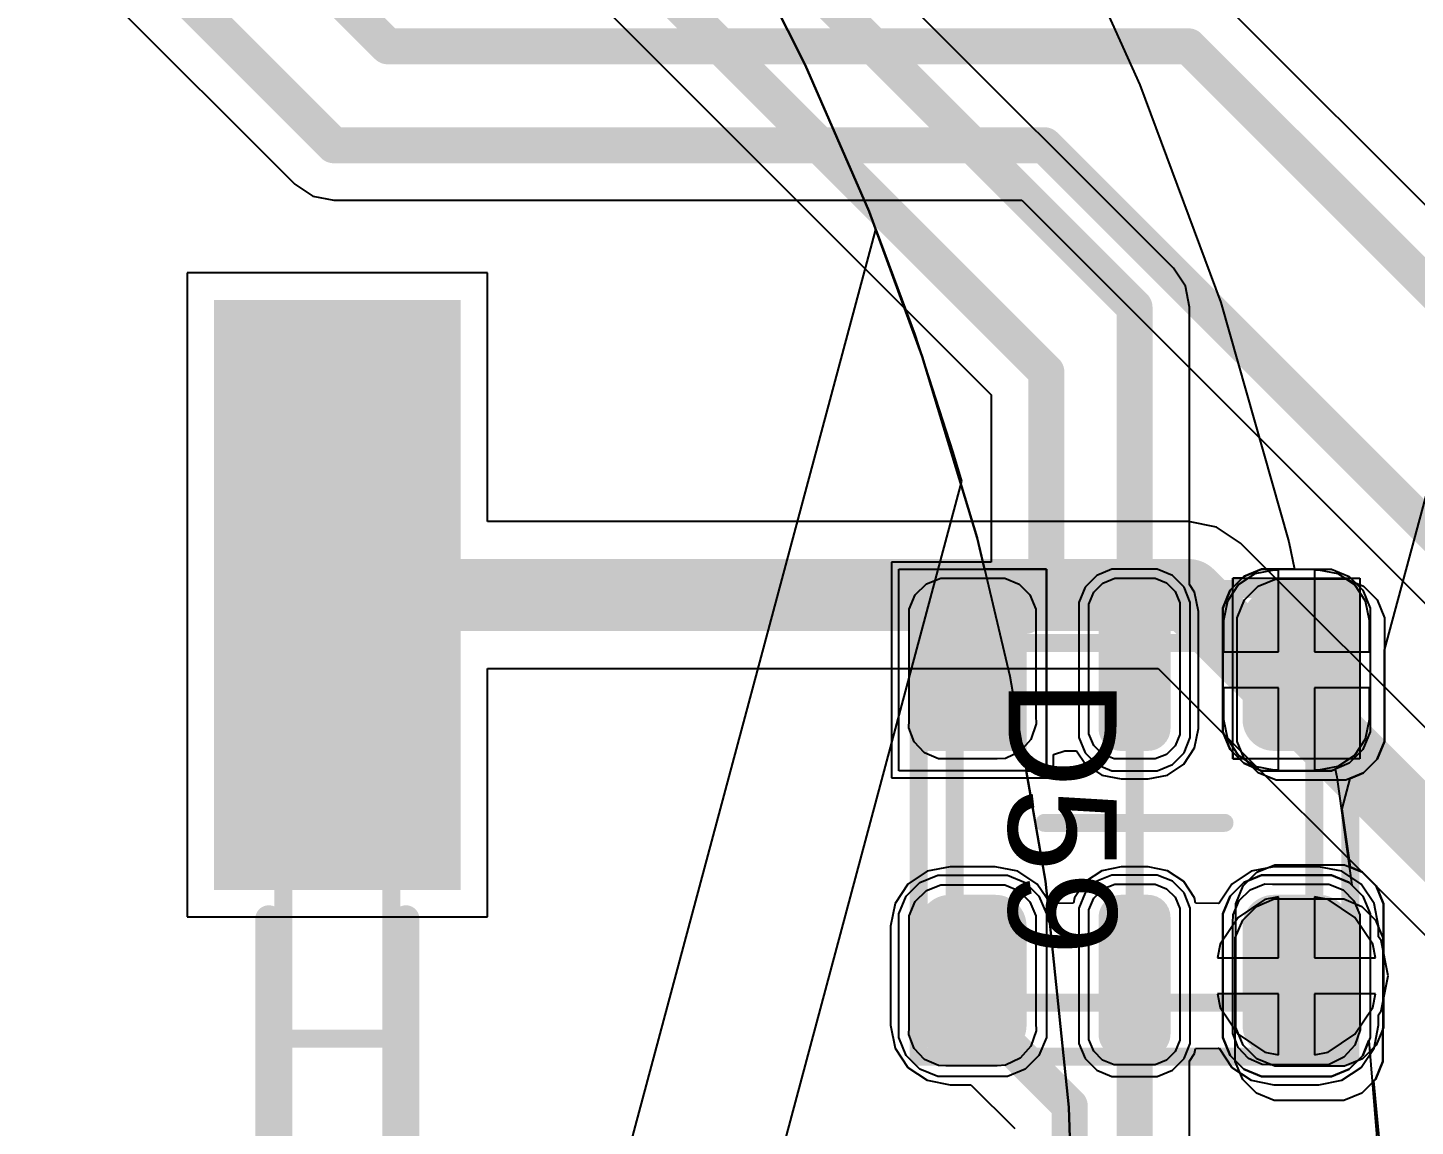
# Model space of a CAD drawing. Header units: inches. Extents: x -27 to 142, y -1 to 42.
# Drawn here: x 79.35 to 87.06, y 20.65 to 26.75 of the extents above; entities that cross this region are included whole.
import ezdxf

# ---------------------------------------------------------------- set-up
doc = ezdxf.new("R2010")
doc.units = ezdxf.units.IN
for name, color, linetype in [('Bottom Layer', 5, 'Continuous'), ('Bottom Overlay', 54, 'Continuous'), ('Bottom Solder', 6, 'Continuous'), ('Mechanical 13', 56, 'Continuous'), ('Mechanical 15', 56, 'Continuous'), ('Mechanical 7', 56, 'Continuous'), ('Top Layer', 1, 'Continuous'), ('Top Overlay', 2, 'Continuous'), ('Top Paste', 8, 'Continuous'), ('Top Solder', 216, 'Continuous'), ('Via Holes', 16, 'Continuous')]:
    doc.layers.add(name, color=color, linetype=linetype)
doc.styles.add('Arial', font='', dxfattribs={"height": 0.2})
doc.styles.get('Arial').set_extended_font_data('Arial')

# ---------------------------------------------------------------- blocks, each defined once
blk = doc.blocks.new('LIST_ANG_1_2_SMD_2_54MM_B_759')
at = {"layer": 'Bottom Layer'}
blk.add_hatch(color=5, dxfattribs=at).paths.add_polyline_path([(-1.905, 1.59), (-0.635, 1.59), (-0.635, -1.59), (-1.905, -1.59)])
at = {"layer": 'Bottom Solder'}
blk.add_hatch(color=6, dxfattribs=at).paths.add_polyline_path([(-1.955, 1.64), (-0.585, 1.64), (-0.585, -1.64), (-1.955, -1.64)])
at = {"layer": 'Bottom Overlay'}
for points in [[(-1.651, 3.226, 0.15, 0.15, 0), (-1.651, 1.8, 0.15, 0.15, 0)], [(-0.889, 3.226, 0.15, 0.15, 0), (-0.889, 1.8, 0.15, 0.15, 0)]]:
    blk.add_lwpolyline(points, format="xyseb", dxfattribs=at)
for points in [[(-1.6885, 1.8, 0.075, 0.075, 1), (-1.6135, 1.8, 0.075, 0.075, 1)], [(-0.9265, 1.8, 0.075, 0.075, 1), (-0.8515, 1.8, 0.075, 0.075, 1)]]:
    blk.add_lwpolyline(points, format="xyseb", close=True, dxfattribs=at)
at = {"layer": 'Mechanical 7'}
for points in [[(-1.57, 3.226, 0.1, 0.1, 0), (-1.57, -0.85, 0.1, 0.1, 0)], [(-0.97, 3.226, 0.1, 0.1, 0), (-0.97, -0.85, 0.1, 0.1, 0)], [(-0.97, 2.4659, 0.1, 0.1, 0), (-1.57, 2.4659, 0.1, 0.1, 0)], [(-0.97, 0.4637, 0.1, 0.1, 0), (-1.57, 0.4637, 0.1, 0.1, 0)], [(-1.42, -0.9997, 0.1, 0.1, 0), (-1.57, -0.8497, 0.1, 0.1, 0)], [(-0.97, -0.8497, 0.1, 0.1, 0), (-1.57, -0.8497, 0.1, 0.1, 0)], [(-0.97, -0.8497, 0.1, 0.1, 0), (-1.12, -0.9997, 0.1, 0.1, 0)], [(-1.12, -0.9997, 0.1, 0.1, 0), (-1.42, -0.9997, 0.1, 0.1, 0)]]:
    blk.add_lwpolyline(points, format="xyseb", dxfattribs=at)
for points in [[(-1.595, 2.4659, 0.05, 0.05, 1), (-1.545, 2.4659, 0.05, 0.05, 1)], [(-0.995, 2.4659, 0.05, 0.05, 1), (-0.945, 2.4659, 0.05, 0.05, 1)], [(-1.595, 0.4637, 0.05, 0.05, 1), (-1.545, 0.4637, 0.05, 0.05, 1)], [(-0.995, 0.4637, 0.05, 0.05, 1), (-0.945, 0.4637, 0.05, 0.05, 1)], [(-1.595, -0.8497, 0.05, 0.05, 1), (-1.545, -0.8497, 0.05, 0.05, 1)], [(-1.595, -0.8497, 0.05, 0.05, 1), (-1.545, -0.8497, 0.05, 0.05, 1)], [(-1.595, -0.85, 0.05, 0.05, 1), (-1.545, -0.85, 0.05, 0.05, 1)], [(-0.995, -0.8497, 0.05, 0.05, 1), (-0.945, -0.8497, 0.05, 0.05, 1)], [(-0.995, -0.8497, 0.05, 0.05, 1), (-0.945, -0.8497, 0.05, 0.05, 1)], [(-0.995, -0.85, 0.05, 0.05, 1), (-0.945, -0.85, 0.05, 0.05, 1)], [(-1.445, -0.9997, 0.05, 0.05, 1), (-1.395, -0.9997, 0.05, 0.05, 1)], [(-1.445, -0.9997, 0.05, 0.05, 1), (-1.395, -0.9997, 0.05, 0.05, 1)], [(-1.145, -0.9997, 0.05, 0.05, 1), (-1.095, -0.9997, 0.05, 0.05, 1)], [(-1.145, -0.9997, 0.05, 0.05, 1), (-1.095, -0.9997, 0.05, 0.05, 1)]]:
    blk.add_lwpolyline(points, format="xyseb", close=True, dxfattribs=at)
blk = doc.blocks.new('APA_RGB_LED_2020_831')
at = {"layer": 'Top Layer'}
h = blk.add_hatch(color=1, dxfattribs=at)
edge = h.paths.add_edge_path()
edge.add_arc((-1.125, 1.025), 0.125, 90, 180)
edge.add_line((-1.25, 1.025), (-1.25, 0.775))
edge.add_arc((-1.125, 0.775), 0.125, 180, 270)
edge.add_line((-1.125, 0.65), (-0.575, 0.65))
edge.add_arc((-0.575, 0.775), 0.125, 270, 360)
edge.add_line((-0.45, 0.775), (-0.45, 1.025))
edge.add_arc((-0.575, 1.025), 0.125, 0, 90)
edge.add_line((-0.575, 1.15), (-1.125, 1.15))
h = blk.add_hatch(color=1, dxfattribs=at)
edge = h.paths.add_edge_path()
edge.add_arc((0.575, 1.025), 0.125, 90, 180)
edge.add_line((0.45, 1.025), (0.45, 0.775))
edge.add_arc((0.575, 0.775), 0.125, 180, 270)
edge.add_line((0.575, 0.65), (1.125, 0.65))
edge.add_arc((1.125, 0.775), 0.125, 270, 360)
edge.add_line((1.25, 0.775), (1.25, 1.025))
edge.add_arc((1.125, 1.025), 0.125, 0, 90)
edge.add_line((1.125, 1.15), (0.575, 1.15))
h = blk.add_hatch(color=1, dxfattribs=at)
edge = h.paths.add_edge_path()
edge.add_arc((-1.175, 0.075), 0.075, 90, 180)
edge.add_line((-1.25, 0.075), (-1.25, -0.075))
edge.add_arc((-1.175, -0.075), 0.075, 180, 270)
edge.add_line((-1.175, -0.15), (-0.525, -0.15))
edge.add_arc((-0.525, -0.075), 0.075, 270, 360)
edge.add_line((-0.45, -0.075), (-0.45, 0.075))
edge.add_arc((-0.525, 0.075), 0.075, 0, 90)
edge.add_line((-0.525, 0.15), (-1.175, 0.15))
h = blk.add_hatch(color=1, dxfattribs=at)
edge = h.paths.add_edge_path()
edge.add_arc((0.525, 0.075), 0.075, 90, 180)
edge.add_line((0.45, 0.075), (0.45, -0.075))
edge.add_arc((0.525, -0.075), 0.075, 180, 270)
edge.add_line((0.525, -0.15), (1.175, -0.15))
edge.add_arc((1.175, -0.075), 0.075, 270, 360)
edge.add_line((1.25, -0.075), (1.25, 0.075))
edge.add_arc((1.175, 0.075), 0.075, 0, 90)
edge.add_line((1.175, 0.15), (0.525, 0.15))
blk.add_hatch(color=1, dxfattribs=at).paths.add_polyline_path([(-1.25, -0.65), (-0.45, -0.65), (-0.45, -1.15), (-1.25, -1.15)])
h = blk.add_hatch(color=1, dxfattribs=at)
edge = h.paths.add_edge_path()
edge.add_arc((0.575, -0.775), 0.125, 90, 180)
edge.add_line((0.45, -0.775), (0.45, -1.025))
edge.add_arc((0.575, -1.025), 0.125, 180, 270)
edge.add_line((0.575, -1.15), (1.125, -1.15))
edge.add_arc((1.125, -1.025), 0.125, 270, 360)
edge.add_line((1.25, -1.025), (1.25, -0.775))
edge.add_arc((1.125, -0.775), 0.125, 0, 90)
edge.add_line((1.125, -0.65), (0.575, -0.65))
at = {"layer": 'Top Paste'}
h = blk.add_hatch(color=8, dxfattribs=at)
edge = h.paths.add_edge_path()
edge.add_arc((-1.125, 1.025), 0.125, 90, 180)
edge.add_line((-1.25, 1.025), (-1.25, 0.775))
edge.add_arc((-1.125, 0.775), 0.125, 180, 270)
edge.add_line((-1.125, 0.65), (-0.575, 0.65))
edge.add_arc((-0.575, 0.775), 0.125, 270, 360)
edge.add_line((-0.45, 0.775), (-0.45, 1.025))
edge.add_arc((-0.575, 1.025), 0.125, 0, 90)
edge.add_line((-0.575, 1.15), (-1.125, 1.15))
h = blk.add_hatch(color=8, dxfattribs=at)
edge = h.paths.add_edge_path()
edge.add_arc((0.575, 1.025), 0.125, 90, 180)
edge.add_line((0.45, 1.025), (0.45, 0.775))
edge.add_arc((0.575, 0.775), 0.125, 180, 270)
edge.add_line((0.575, 0.65), (1.125, 0.65))
edge.add_arc((1.125, 0.775), 0.125, 270, 360)
edge.add_line((1.25, 0.775), (1.25, 1.025))
edge.add_arc((1.125, 1.025), 0.125, 0, 90)
edge.add_line((1.125, 1.15), (0.575, 1.15))
h = blk.add_hatch(color=8, dxfattribs=at)
edge = h.paths.add_edge_path()
edge.add_arc((-1.175, 0.075), 0.075, 90, 180)
edge.add_line((-1.25, 0.075), (-1.25, -0.075))
edge.add_arc((-1.175, -0.075), 0.075, 180, 270)
edge.add_line((-1.175, -0.15), (-0.525, -0.15))
edge.add_arc((-0.525, -0.075), 0.075, 270, 360)
edge.add_line((-0.45, -0.075), (-0.45, 0.075))
edge.add_arc((-0.525, 0.075), 0.075, 0, 90)
edge.add_line((-0.525, 0.15), (-1.175, 0.15))
h = blk.add_hatch(color=8, dxfattribs=at)
edge = h.paths.add_edge_path()
edge.add_arc((0.525, 0.075), 0.075, 90, 180)
edge.add_line((0.45, 0.075), (0.45, -0.075))
edge.add_arc((0.525, -0.075), 0.075, 180, 270)
edge.add_line((0.525, -0.15), (1.175, -0.15))
edge.add_arc((1.175, -0.075), 0.075, 270, 360)
edge.add_line((1.25, -0.075), (1.25, 0.075))
edge.add_arc((1.175, 0.075), 0.075, 0, 90)
edge.add_line((1.175, 0.15), (0.525, 0.15))
blk.add_hatch(color=8, dxfattribs=at).paths.add_polyline_path([(-1.25, -0.65), (-0.45, -0.65), (-0.45, -1.15), (-1.25, -1.15)])
h = blk.add_hatch(color=8, dxfattribs=at)
edge = h.paths.add_edge_path()
edge.add_arc((0.575, -0.775), 0.125, 90, 180)
edge.add_line((0.45, -0.775), (0.45, -1.025))
edge.add_arc((0.575, -1.025), 0.125, 180, 270)
edge.add_line((0.575, -1.15), (1.125, -1.15))
edge.add_arc((1.125, -1.025), 0.125, 270, 360)
edge.add_line((1.25, -1.025), (1.25, -0.775))
edge.add_arc((1.125, -0.775), 0.125, 0, 90)
edge.add_line((1.125, -0.65), (0.575, -0.65))
at = {"layer": 'Top Solder'}
h = blk.add_hatch(color=216, dxfattribs=at)
edge = h.paths.add_edge_path()
edge.add_arc((-1.125, 1.025), 0.175, 90, 180)
edge.add_line((-1.3, 1.025), (-1.3, 0.775))
edge.add_arc((-1.125, 0.775), 0.175, 180, 270)
edge.add_line((-1.125, 0.6), (-0.575, 0.6))
edge.add_arc((-0.575, 0.775), 0.175, 270, 360)
edge.add_line((-0.4, 0.775), (-0.4, 1.025))
edge.add_arc((-0.575, 1.025), 0.175, 0, 90)
edge.add_line((-0.575, 1.2), (-1.125, 1.2))
h = blk.add_hatch(color=216, dxfattribs=at)
edge = h.paths.add_edge_path()
edge.add_arc((0.575, 1.025), 0.175, 90, 180)
edge.add_line((0.4, 1.025), (0.4, 0.775))
edge.add_arc((0.575, 0.775), 0.175, 180, 270)
edge.add_line((0.575, 0.6), (1.125, 0.6))
edge.add_arc((1.125, 0.775), 0.175, 270, 360)
edge.add_line((1.3, 0.775), (1.3, 1.025))
edge.add_arc((1.125, 1.025), 0.175, 0, 90)
edge.add_line((1.125, 1.2), (0.575, 1.2))
h = blk.add_hatch(color=216, dxfattribs=at)
edge = h.paths.add_edge_path()
edge.add_arc((-1.175, 0.075), 0.125, 90, 180)
edge.add_line((-1.3, 0.075), (-1.3, -0.075))
edge.add_arc((-1.175, -0.075), 0.125, 180, 270)
edge.add_line((-1.175, -0.2), (-0.525, -0.2))
edge.add_arc((-0.525, -0.075), 0.125, 270, 360)
edge.add_line((-0.4, -0.075), (-0.4, 0.075))
edge.add_arc((-0.525, 0.075), 0.125, 0, 90)
edge.add_line((-0.525, 0.2), (-1.175, 0.2))
h = blk.add_hatch(color=216, dxfattribs=at)
edge = h.paths.add_edge_path()
edge.add_arc((0.525, 0.075), 0.125, 90, 180)
edge.add_line((0.4, 0.075), (0.4, -0.075))
edge.add_arc((0.525, -0.075), 0.125, 180, 270)
edge.add_line((0.525, -0.2), (1.175, -0.2))
edge.add_arc((1.175, -0.075), 0.125, 270, 360)
edge.add_line((1.3, -0.075), (1.3, 0.075))
edge.add_arc((1.175, 0.075), 0.125, 0, 90)
edge.add_line((1.175, 0.2), (0.525, 0.2))
blk.add_hatch(color=216, dxfattribs=at).paths.add_polyline_path([(-1.3, -0.6), (-0.4, -0.6), (-0.4, -1.2), (-1.3, -1.2)])
h = blk.add_hatch(color=216, dxfattribs=at)
edge = h.paths.add_edge_path()
edge.add_arc((0.575, -0.775), 0.175, 90, 180)
edge.add_line((0.4, -0.775), (0.4, -1.025))
edge.add_arc((0.575, -1.025), 0.175, 180, 270)
edge.add_line((0.575, -1.2), (1.125, -1.2))
edge.add_arc((1.125, -1.025), 0.175, 270, 360)
edge.add_line((1.3, -1.025), (1.3, -0.775))
edge.add_arc((1.125, -0.775), 0.175, 0, 90)
edge.add_line((1.125, -0.6), (0.575, -0.6))
at = {"layer": 'Mechanical 13'}
for points in [[(1, 1, 0.1, 0.1, 0), (-1, 1, 0.1, 0.1, 0)], [(-1, -1, 0.1, 0.1, 0), (-1, 1, 0.1, 0.1, 0)], [(1, -1, 0.1, 0.1, 0), (1, 1, 0.1, 0.1, 0)], [(1, -1, 0.1, 0.1, 0), (-1, -1, 0.1, 0.1, 0)]]:
    blk.add_lwpolyline(points, format="xyseb", dxfattribs=at)
for points in [[(-1.025, 1, 0.05, 0.05, 1), (-0.975, 1, 0.05, 0.05, 1)], [(-1.025, 1, 0.05, 0.05, 1), (-0.975, 1, 0.05, 0.05, 1)], [(0.975, 1, 0.05, 0.05, 1), (1.025, 1, 0.05, 0.05, 1)], [(0.975, 1, 0.05, 0.05, 1), (1.025, 1, 0.05, 0.05, 1)], [(-1.025, -1, 0.05, 0.05, 1), (-0.975, -1, 0.05, 0.05, 1)], [(-1.025, -1, 0.05, 0.05, 1), (-0.975, -1, 0.05, 0.05, 1)], [(0.975, -1, 0.05, 0.05, 1), (1.025, -1, 0.05, 0.05, 1)], [(0.975, -1, 0.05, 0.05, 1), (1.025, -1, 0.05, 0.05, 1)]]:
    blk.add_lwpolyline(points, format="xyseb", close=True, dxfattribs=at)
at = {"layer": 'Mechanical 15'}
for points in [[(-1.3, -1.2, 0.1, 0.1, 0), (-1.3, 1.2, 0.1, 0.1, 0)], [(1.3, 1.2, 0.1, 0.1, 0), (-1.3, 1.2, 0.1, 0.1, 0)], [(1.3, -1.2, 0.1, 0.1, 0), (1.3, 1.2, 0.1, 0.1, 0)], [(0, -0.5, 0.1, 0.1, 0), (0, 0.5, 0.1, 0.1, 0)], [(0.5, 0, 0.1, 0.1, 0), (-0.5, 0, 0.1, 0.1, 0)], [(1.3, -1.2, 0.1, 0.1, 0), (-1.3, -1.2, 0.1, 0.1, 0)]]:
    blk.add_lwpolyline(points, format="xyseb", dxfattribs=at)
for points in [[(-1.325, 1.2, 0.05, 0.05, 1), (-1.275, 1.2, 0.05, 0.05, 1)], [(-1.325, 1.2, 0.05, 0.05, 1), (-1.275, 1.2, 0.05, 0.05, 1)], [(1.275, 1.2, 0.05, 0.05, 1), (1.325, 1.2, 0.05, 0.05, 1)], [(1.275, 1.2, 0.05, 0.05, 1), (1.325, 1.2, 0.05, 0.05, 1)], [(-0.025, 0.5, 0.05, 0.05, 1), (0.025, 0.5, 0.05, 0.05, 1)], [(-0.525, 0, 0.05, 0.05, 1), (-0.475, 0, 0.05, 0.05, 1)], [(0.475, 0, 0.05, 0.05, 1), (0.525, 0, 0.05, 0.05, 1)], [(-0.025, -0.5, 0.05, 0.05, 1), (0.025, -0.5, 0.05, 0.05, 1)], [(-1.325, -1.2, 0.05, 0.05, 1), (-1.275, -1.2, 0.05, 0.05, 1)], [(-1.325, -1.2, 0.05, 0.05, 1), (-1.275, -1.2, 0.05, 0.05, 1)], [(1.275, -1.2, 0.05, 0.05, 1), (1.325, -1.2, 0.05, 0.05, 1)], [(1.275, -1.2, 0.05, 0.05, 1), (1.325, -1.2, 0.05, 0.05, 1)]]:
    blk.add_lwpolyline(points, format="xyseb", close=True, dxfattribs=at)
at = {"layer": 'Top Overlay'}
for p, q in [((-1.3689, 1.1929), (-1.2929, 1.2689)), ((-1.2929, 1.2689), (-1.1937, 1.31)), ((-1.1937, 1.31), (-1.14, 1.31)), ((-1.14, 1.31), (-1.14, 1.31)), ((-1.14, 1.31), (-0.56, 1.31)), ((-0.56, 1.31), (-0.5063, 1.31)), ((-0.5063, 1.31), (-0.4071, 1.2689)), ((-0.4071, 1.2689), (-0.3311, 1.1929)), ((0.3311, 1.1929), (0.4071, 1.2689)), ((0.4071, 1.2689), (0.5063, 1.31)), ((0.5063, 1.31), (0.56, 1.31)), ((0.56, 1.31), (0.56, 1.31)), ((0.56, 1.31), (1.14, 1.31)), ((1.14, 1.31), (1.1937, 1.31)), ((1.1937, 1.31), (1.2929, 1.2689)), ((1.2929, 1.2689), (1.3689, 1.1929)), ((-1.41, 1.0937), (-1.3689, 1.1929)), ((-0.3311, 1.1929), (-0.29, 1.0937)), ((0.29, 1.0937), (0.3311, 1.1929)), ((1.3689, 1.1929), (1.41, 1.0937)), ((-1.41, 1.04), (-1.41, 1.0937)), ((-0.29, 1.0937), (-0.29, 1.04)), ((0.29, 1.04), (0.29, 1.0937)), ((1.41, 1.0937), (1.41, 1.04)), ((-1.41, 0.76), (-1.41, 1.04)), ((-0.29, 1.04), (-0.29, 1.04)), ((-0.29, 1.04), (-0.29, 0.76)), ((0.29, 0.76), (0.29, 1.04)), ((1.41, 1.04), (1.41, 1.04)), ((1.41, 1.04), (1.41, 0.76)), ((-1.41, 0.76), (-1.41, 0.76)), ((-1.41, 0.7063), (-1.41, 0.76)), ((-1.3689, 0.6071), (-1.41, 0.7063)), ((-0.29, 0.7063), (-0.3311, 0.6071)), ((-0.29, 0.76), (-0.29, 0.7063)), ((0.29, 0.76), (0.29, 0.76)), ((0.29, 0.7063), (0.29, 0.76)), ((0.3311, 0.6071), (0.29, 0.7063)), ((1.41, 0.7063), (1.3689, 0.6071)), ((1.41, 0.76), (1.41, 0.7063)), ((-1.2929, 0.5311), (-1.3689, 0.6071)), ((-0.3311, 0.6071), (-0.4071, 0.5311)), ((0.4071, 0.5311), (0.3311, 0.6071)), ((1.3689, 0.6071), (1.2929, 0.5311)), ((-1.1937, 0.49), (-1.2929, 0.5311)), ((-1.14, 0.49), (-1.1937, 0.49)), ((-0.56, 0.49), (-1.14, 0.49)), ((-0.5063, 0.49), (-0.56, 0.49)), ((-0.56, 0.49), (-0.56, 0.49)), ((-0.4071, 0.5311), (-0.5063, 0.49)), ((0.5063, 0.49), (0.4071, 0.5311)), ((0.56, 0.49), (0.5063, 0.49)), ((1.14, 0.49), (0.56, 0.49)), ((1.1937, 0.49), (1.14, 0.49)), ((1.14, 0.49), (1.14, 0.49)), ((1.2929, 0.5311), (1.1937, 0.49)), ((-1.2258, 0.31), (-1.3103, 0.275)), ((-1.18, 0.31), (-1.2258, 0.31)), ((-0.52, 0.31), (-1.18, 0.31)), ((-0.4742, 0.31), (-0.52, 0.31)), ((-0.52, 0.31), (-0.52, 0.31)), ((-0.3897, 0.275), (-0.4742, 0.31)), ((0.4743, 0.31), (0.3897, 0.275)), ((0.52, 0.31), (0.4743, 0.31)), ((1.18, 0.31), (0.52, 0.31)), ((1.2258, 0.31), (1.18, 0.31)), ((1.18, 0.31), (1.18, 0.31)), ((1.3103, 0.275), (1.2258, 0.31)), ((-1.3103, 0.275), (-1.375, 0.2103)), ((-0.325, 0.2103), (-0.3897, 0.275)), ((0.3897, 0.275), (0.325, 0.2103)), ((1.375, 0.2103), (1.3103, 0.275)), ((-1.375, 0.2103), (-1.41, 0.1257)), ((-0.29, 0.1257), (-0.325, 0.2103)), ((0.325, 0.2103), (0.29, 0.1257)), ((1.41, 0.1257), (1.375, 0.2103)), ((-1.41, 0.1257), (-1.41, 0.08)), ((-1.41, 0.08), (-1.41, -0.08)), ((-1.41, 0.08), (-1.41, 0.08)), ((-0.29, 0.08), (-0.29, 0.1257)), ((-0.29, -0.08), (-0.29, 0.08)), ((0.29, 0.1257), (0.29, 0.08)), ((0.29, 0.08), (0.29, -0.08)), ((0.29, 0.08), (0.29, 0.08)), ((1.41, 0.08), (1.41, 0.1257)), ((1.41, -0.08), (1.41, 0.08)), ((-1.41, -0.08), (-1.41, -0.1258)), ((-1.41, -0.1258), (-1.375, -0.2103)), ((-0.325, -0.2103), (-0.29, -0.1258)), ((-0.29, -0.1258), (-0.29, -0.08)), ((-0.29, -0.08), (-0.29, -0.08)), ((0.29, -0.08), (0.29, -0.1258)), ((0.29, -0.1258), (0.325, -0.2103)), ((1.375, -0.2103), (1.41, -0.1258)), ((1.41, -0.1258), (1.41, -0.08)), ((1.41, -0.08), (1.41, -0.08)), ((-1.375, -0.2103), (-1.3103, -0.275)), ((-0.3897, -0.275), (-0.325, -0.2103)), ((0.325, -0.2103), (0.3897, -0.275)), ((1.3103, -0.275), (1.375, -0.2103)), ((-1.3103, -0.275), (-1.2258, -0.31)), ((-0.4742, -0.31), (-0.3897, -0.275)), ((0.3897, -0.275), (0.4743, -0.31)), ((1.2258, -0.31), (1.3103, -0.275)), ((-1.2258, -0.31), (-1.18, -0.31)), ((-1.18, -0.31), (-1.18, -0.31)), ((-1.18, -0.31), (-0.52, -0.31)), ((-0.52, -0.31), (-0.4742, -0.31)), ((0.4743, -0.31), (0.52, -0.31)), ((0.52, -0.31), (0.52, -0.31)), ((0.52, -0.31), (1.18, -0.31)), ((1.18, -0.31), (1.2258, -0.31)), ((-1.41, -1.31), (-1.41, -0.49)), ((-1.41, -0.49), (-0.29, -0.49)), ((-0.29, -0.49), (-0.29, -1.31)), ((0.3311, -0.6071), (0.4071, -0.5311)), ((0.4071, -0.5311), (0.5063, -0.49)), ((0.5063, -0.49), (0.56, -0.49)), ((0.56, -0.49), (0.56, -0.49)), ((0.56, -0.49), (1.14, -0.49)), ((1.14, -0.49), (1.1937, -0.49)), ((1.1937, -0.49), (1.2929, -0.5311)), ((1.2929, -0.5311), (1.3689, -0.6071)), ((0.29, -0.7063), (0.3311, -0.6071)), ((1.3689, -0.6071), (1.41, -0.7063)), ((0.29, -0.76), (0.29, -0.7063)), ((0.29, -1.04), (0.29, -0.76)), ((1.41, -0.7063), (1.41, -0.76)), ((1.41, -0.76), (1.41, -0.76)), ((1.41, -0.76), (1.41, -1.04)), ((0.29, -1.04), (0.29, -1.04)), ((0.29, -1.0937), (0.29, -1.04)), ((1.41, -1.04), (1.41, -1.0937)), ((0.3311, -1.1929), (0.29, -1.0937)), ((1.41, -1.0937), (1.3689, -1.1929)), ((0.4071, -1.2689), (0.3311, -1.1929)), ((1.3689, -1.1929), (1.2929, -1.2689)), ((-0.29, -1.31), (-1.41, -1.31)), ((0.5063, -1.31), (0.4071, -1.2689)), ((0.56, -1.31), (0.5063, -1.31)), ((1.14, -1.31), (0.56, -1.31)), ((1.1937, -1.31), (1.14, -1.31)), ((1.14, -1.31), (1.14, -1.31)), ((1.2929, -1.2689), (1.1937, -1.31))]:
    blk.add_line(p, q, dxfattribs=at)
at = {"layer": 'Mechanical 15', "style": 'Arial'}
blk.add_text('D59', height=0.6, dxfattribs=at).set_placement((-0.8, -0.7))

msp = doc.modelspace()

# ---------------------------------------------------------------- hatches: boundary and pattern name
at = {"layer": 'Bottom Layer'}
h = msp.add_hatch(color=5, dxfattribs=at)
edge = h.paths.add_edge_path()
edge.add_arc((86.4, 21.4833), 0.3, 0, 360)
at = {"layer": 'Top Layer'}
h = msp.add_hatch(color=1, dxfattribs=at)
edge = h.paths.add_edge_path()
edge.add_arc((86.4, 21.4833), 0.3, 0, 360)
at = {"layer": 'Via Holes'}
h = msp.add_hatch(color=7, dxfattribs=at)
edge = h.paths.add_edge_path()
edge.add_arc((86.4, 21.4833), 0.15, 0, 360)

# ---------------------------------------------------------------- linework, layer by layer
at = {"layer": 'Bottom Layer'}
for p, q in [((78.2837, 28.4337), (80.8337, 25.8837)), ((90.7163, 22.1663), (86.0163, 26.8663)), ((80.8337, 25.8837), (80.9329, 25.8174)), ((80.9329, 25.8174), (81.05, 25.7941)), ((81.05, 25.7941), (81.05, 25.7941)), ((81.05, 25.7941), (84.8733, 25.7941)), ((84.8733, 25.7941), (89.2207, 21.4467)), ((81.905, 25.39), (80.235, 25.39)), ((80.235, 25.39), (80.235, 21.81)), ((81.905, 24.0078), (81.905, 25.39)), ((85.8, 24.0078), (81.905, 24.0078)), ((85.9561, 23.9768), (85.8, 24.0078)), ((85.8, 24.0078), (85.8, 24.0078)), ((86.0884, 23.8884), (85.9561, 23.9768)), ((90.7884, 19.1884), (86.0884, 23.8884)), ((81.905, 21.81), (81.905, 23.1922)), ((81.905, 23.1922), (85.6311, 23.1922)), ((85.6311, 23.1922), (90.0922, 18.7311)), ((86.2244, 21.9072), (86.0756, 21.8077)), ((86.3, 21.9222), (86.2244, 21.9072)), ((86.3, 21.5833), (86.3, 21.9222)), ((86.5756, 21.9072), (86.5, 21.9222)), ((86.5, 21.9222), (86.5, 21.5833)), ((86.7244, 21.8077), (86.5756, 21.9072)), ((80.235, 21.81), (81.905, 21.81)), ((86.0756, 21.8077), (85.9761, 21.6589)), ((86.8239, 21.6589), (86.7244, 21.8077)), ((85.9761, 21.6589), (85.9611, 21.5833)), ((86.8389, 21.5833), (86.8239, 21.6589)), ((85.9611, 21.5833), (86.3, 21.5833)), ((86.5, 21.5833), (86.8389, 21.5833)), ((86.3, 21.3833), (85.9611, 21.3833)), ((85.9611, 21.3833), (85.9761, 21.3077)), ((86.3, 21.0444), (86.3, 21.3833)), ((86.8389, 21.3833), (86.5, 21.3833)), ((86.5, 21.3833), (86.5, 21.0444)), ((86.8239, 21.3077), (86.8389, 21.3833)), ((85.9761, 21.3077), (86.0756, 21.1589)), ((86.7244, 21.1589), (86.8239, 21.3077)), ((86.0756, 21.1589), (86.2244, 21.0594)), ((86.5756, 21.0594), (86.7244, 21.1589)), ((86.2244, 21.0594), (86.3, 21.0444)), ((86.5, 21.0444), (86.5756, 21.0594))]:
    msp.add_line(p, q, dxfattribs=at)
for points in [[(78.5, 28.65, 0.2, 0.2, 0), (81.05, 26.1, 0.2, 0.2, 0)], [(79.4, 28.6, 0.2, 0.2, 0), (81.35, 26.65, 0.2, 0.2, 0)], [(81.35, 26.65, 0.2, 0.2, 0), (85.8, 26.65, 0.2, 0.2, 0)], [(85.8, 26.65, 0.2, 0.2, 0), (90.5, 21.95, 0.2, 0.2, 0)], [(81.05, 26.1, 0.2, 0.2, 0), (85, 26.1, 0.2, 0.2, 0)], [(85, 26.1, 0.2, 0.2, 0), (89.5, 21.6, 0.2, 0.2, 0)], [(81.07, 23.6, 0.4, 0.4, 0), (85.8, 23.6, 0.4, 0.4, 0)], [(85.8, 23.6, 0.4, 0.4, 0), (90.5, 18.9, 0.4, 0.4, 0)]]:
    msp.add_lwpolyline(points, format="xyseb", dxfattribs=at)
for points in [[(81.3, 26.65, 0.1, 0.1, 1), (81.4, 26.65, 0.1, 0.1, 1)], [(81.3, 26.65, 0.1, 0.1, 1), (81.4, 26.65, 0.1, 0.1, 1)], [(85.75, 26.65, 0.1, 0.1, 1), (85.85, 26.65, 0.1, 0.1, 1)], [(85.75, 26.65, 0.1, 0.1, 1), (85.85, 26.65, 0.1, 0.1, 1)], [(81, 26.1, 0.1, 0.1, 1), (81.1, 26.1, 0.1, 0.1, 1)], [(81, 26.1, 0.1, 0.1, 1), (81.1, 26.1, 0.1, 0.1, 1)], [(84.95, 26.1, 0.1, 0.1, 1), (85.05, 26.1, 0.1, 0.1, 1)], [(84.95, 26.1, 0.1, 0.1, 1), (85.05, 26.1, 0.1, 0.1, 1)], [(80.97, 23.6, 0.2, 0.2, 1), (81.17, 23.6, 0.2, 0.2, 1)], [(85.7, 23.6, 0.2, 0.2, 1), (85.9, 23.6, 0.2, 0.2, 1)], [(85.7, 23.6, 0.2, 0.2, 1), (85.9, 23.6, 0.2, 0.2, 1)]]:
    msp.add_lwpolyline(points, format="xyseb", close=True, dxfattribs=at)
at = {"layer": 'Top Layer'}
for p, q in [((82.0405, 27.3769), (84.7041, 24.7133)), ((85.7163, 25.4163), (83.8826, 27.2499)), ((85.7826, 25.3171), (85.7163, 25.4163)), ((85.7163, 25.4163), (85.7163, 25.4163)), ((85.8059, 25.2), (85.7826, 25.3171)), ((85.8059, 23.6578), (85.8059, 25.2)), ((85.8059, 25.2), (85.8059, 25.2)), ((84.7041, 24.7133), (84.7041, 23.7833)), ((84.7041, 23.7833), (84.15, 23.7833)), ((84.15, 23.7833), (84.15, 22.5833)), ((86.1677, 23.7173), (86.0767, 23.6566)), ((86.275, 23.7387), (86.1677, 23.7173)), ((86.3, 23.7387), (86.275, 23.7387)), ((86.3, 23.2833), (86.3, 23.7387)), ((86.525, 23.7387), (86.5, 23.7387)), ((86.5, 23.7387), (86.5, 23.2833)), ((86.6323, 23.7173), (86.525, 23.7387)), ((86.7233, 23.6566), (86.6323, 23.7173)), ((85.834, 23.6156), (85.8059, 23.6578)), ((85.8554, 23.5083), (85.834, 23.6156)), ((86.0767, 23.6566), (86.016, 23.5656)), ((86.784, 23.5656), (86.7233, 23.6566)), ((86.016, 23.5656), (85.9946, 23.4583)), ((86.8054, 23.4583), (86.784, 23.5656)), ((85.8554, 22.8583), (85.8554, 23.5083)), ((85.9946, 23.4583), (85.9946, 23.2833)), ((86.8054, 23.2833), (86.8054, 23.4583)), ((85.9946, 23.2833), (86.3, 23.2833)), ((86.5, 23.2833), (86.8054, 23.2833)), ((86.3, 23.0833), (85.9946, 23.0833)), ((85.9946, 23.0833), (85.9946, 22.9083)), ((86.3, 22.6279), (86.3, 23.0833)), ((86.8054, 23.0833), (86.5, 23.0833)), ((86.5, 23.0833), (86.5, 22.6279)), ((86.8054, 22.9083), (86.8054, 23.0833)), ((85.9946, 22.9083), (86.016, 22.801)), ((86.784, 22.801), (86.8054, 22.9083)), ((85.834, 22.751), (85.8554, 22.8583)), ((85.7733, 22.66), (85.834, 22.751)), ((86.016, 22.801), (86.0767, 22.71)), ((86.7233, 22.71), (86.784, 22.801)), ((85.05, 22.7134), (85.112, 22.7335)), ((85.05, 22.5833), (85.05, 22.7134)), ((85.112, 22.7335), (85.177, 22.7345)), ((85.177, 22.7345), (85.2267, 22.66)), ((86.0767, 22.71), (86.1677, 22.6493)), ((86.6323, 22.6493), (86.7233, 22.71)), ((85.2267, 22.66), (85.3177, 22.5993)), ((85.3177, 22.5993), (85.425, 22.5779)), ((85.575, 22.5779), (85.6823, 22.5993)), ((85.6823, 22.5993), (85.7733, 22.66)), ((86.1677, 22.6493), (86.275, 22.6279)), ((86.275, 22.6279), (86.3, 22.6279)), ((86.5, 22.6279), (86.525, 22.6279)), ((86.525, 22.6279), (86.6323, 22.6493)), ((84.15, 22.5833), (85.05, 22.5833)), ((85.425, 22.5779), (85.575, 22.5779)), ((84.3482, 22.0644), (84.2407, 21.9926)), ((84.475, 22.0897), (84.3482, 22.0644)), ((84.725, 22.0897), (84.475, 22.0897)), ((84.8518, 22.0644), (84.725, 22.0897)), ((84.9593, 21.9926), (84.8518, 22.0644)), ((85.3177, 22.0673), (85.2267, 22.0066)), ((85.425, 22.0887), (85.3177, 22.0673)), ((85.575, 22.0887), (85.425, 22.0887)), ((85.6823, 22.0673), (85.575, 22.0887)), ((85.7733, 22.0066), (85.6823, 22.0673)), ((86.1482, 22.0644), (86.0407, 21.9926)), ((86.275, 22.0897), (86.1482, 22.0644)), ((86.525, 22.0897), (86.275, 22.0897)), ((86.6518, 22.0644), (86.525, 22.0897)), ((86.7593, 21.9926), (86.6518, 22.0644)), ((84.2407, 21.9926), (84.1689, 21.8851)), ((85.0306, 21.886), (84.9593, 21.9926)), ((85.2267, 22.0066), (85.166, 21.9156)), ((85.834, 21.9156), (85.7733, 22.0066)), ((86.0407, 21.9926), (85.9694, 21.886)), ((86.8311, 21.8851), (86.7593, 21.9926)), ((85.166, 21.9156), (85.1603, 21.887)), ((85.8397, 21.887), (85.834, 21.9156)), ((84.1689, 21.8851), (84.1436, 21.7583)), ((85.0348, 21.8852), (85.0306, 21.886)), ((85.1603, 21.887), (85.0348, 21.8852)), ((85.9652, 21.8852), (85.8397, 21.887)), ((85.9694, 21.886), (85.9652, 21.8852)), ((86.8564, 21.7583), (86.8311, 21.8851)), ((84.1436, 21.7583), (84.1436, 21.2083)), ((86.8564, 21.7003), (86.8564, 21.7583)), ((86.871, 21.6784), (86.8564, 21.7003)), ((86.9098, 21.4833), (86.871, 21.6784)), ((86.871, 21.2882), (86.9098, 21.4833)), ((86.8564, 21.2663), (86.871, 21.2882)), ((84.1436, 21.2083), (84.1689, 21.0815)), ((86.8311, 21.0815), (86.8564, 21.2083)), ((86.8564, 21.2083), (86.8564, 21.2663)), ((84.1689, 21.0815), (84.2407, 20.974)), ((85.8059, 21.0088), (85.834, 21.051)), ((85.834, 21.051), (85.8397, 21.0796)), ((85.8397, 21.0796), (85.9652, 21.0814)), ((85.9652, 21.0814), (85.9694, 21.0806)), ((85.9694, 21.0806), (86.0407, 20.974)), ((86.7593, 20.974), (86.8311, 21.0815)), ((84.2407, 20.974), (84.3482, 20.9022)), ((85.8059, 16.6578), (85.8059, 21.0088)), ((86.0407, 20.974), (86.1482, 20.9022)), ((86.6518, 20.9022), (86.7593, 20.974)), ((84.3482, 20.9022), (84.475, 20.8769)), ((86.1482, 20.9022), (86.275, 20.8769)), ((86.525, 20.8769), (86.6518, 20.9022)), ((84.475, 20.8769), (84.5905, 20.8769)), ((84.5905, 20.8769), (84.8341, 20.6333)), ((86.275, 20.8769), (86.525, 20.8769))]:
    msp.add_line(p, q, dxfattribs=at)
for points in [[(82.1, 27.75, 0.2, 0.2, 0), (85.01, 24.84, 0.2, 0.2, 0)], [(83, 27.7, 0.2, 0.2, 0), (85.5, 25.2, 0.2, 0.2, 0)], [(85.5, 23.1833, 0.2, 0.2, 0), (85.5, 25.2, 0.2, 0.2, 0)], [(85.01, 23.6005, 0.2, 0.2, 0), (85.01, 24.84, 0.2, 0.2, 0)], [(84.8928, 23.4833, 0.2, 0.2, 0), (85.01, 23.6005, 0.2, 0.2, 0)], [(84.6, 23.3333, 0.2, 0.2, 0), (84.75, 23.4833, 0.2, 0.2, 0)], [(84.75, 23.4833, 0.2, 0.2, 0), (84.8928, 23.4833, 0.2, 0.2, 0)], [(84.6, 23.1833, 0.2, 0.2, 0), (84.6, 23.3333, 0.2, 0.2, 0)], [(84.6, 21.3, 0.2, 0.2, 0), (84.6, 21.4833, 0.2, 0.2, 0)], [(85.5, 16.1833, 0.2, 0.2, 0), (85.5, 21.4833, 0.2, 0.2, 0)], [(84.6, 21.3, 0.2, 0.2, 0), (85.14, 20.76, 0.2, 0.2, 0)], [(85.14, 16.84, 0.2, 0.2, 0), (85.14, 20.76, 0.2, 0.2, 0)]]:
    msp.add_lwpolyline(points, format="xyseb", dxfattribs=at)
for points in [[(85.45, 25.2, 0.1, 0.1, 1), (85.55, 25.2, 0.1, 0.1, 1)], [(85.45, 25.2, 0.1, 0.1, 1), (85.55, 25.2, 0.1, 0.1, 1)], [(84.96, 24.84, 0.1, 0.1, 1), (85.06, 24.84, 0.1, 0.1, 1)], [(84.96, 24.84, 0.1, 0.1, 1), (85.06, 24.84, 0.1, 0.1, 1)], [(84.96, 23.6005, 0.1, 0.1, 1), (85.06, 23.6005, 0.1, 0.1, 1)], [(84.96, 23.6005, 0.1, 0.1, 1), (85.06, 23.6005, 0.1, 0.1, 1)], [(84.7, 23.4833, 0.1, 0.1, 1), (84.8, 23.4833, 0.1, 0.1, 1)], [(84.7, 23.4833, 0.1, 0.1, 1), (84.8, 23.4833, 0.1, 0.1, 1)], [(84.8428, 23.4833, 0.1, 0.1, 1), (84.9428, 23.4833, 0.1, 0.1, 1)], [(84.8428, 23.4833, 0.1, 0.1, 1), (84.9428, 23.4833, 0.1, 0.1, 1)], [(84.55, 23.3333, 0.1, 0.1, 1), (84.65, 23.3333, 0.1, 0.1, 1)], [(84.55, 23.3333, 0.1, 0.1, 1), (84.65, 23.3333, 0.1, 0.1, 1)], [(84.55, 23.1833, 0.1, 0.1, 1), (84.65, 23.1833, 0.1, 0.1, 1)], [(85.45, 23.1833, 0.1, 0.1, 1), (85.55, 23.1833, 0.1, 0.1, 1)], [(84.55, 21.4833, 0.1, 0.1, 1), (84.65, 21.4833, 0.1, 0.1, 1)], [(85.45, 21.4833, 0.1, 0.1, 1), (85.55, 21.4833, 0.1, 0.1, 1)], [(84.55, 21.3, 0.1, 0.1, 1), (84.65, 21.3, 0.1, 0.1, 1)], [(84.55, 21.3, 0.1, 0.1, 1), (84.65, 21.3, 0.1, 0.1, 1)], [(85.09, 20.76, 0.1, 0.1, 1), (85.19, 20.76, 0.1, 0.1, 1)], [(85.09, 20.76, 0.1, 0.1, 1), (85.19, 20.76, 0.1, 0.1, 1)]]:
    msp.add_lwpolyline(points, format="xyseb", close=True, dxfattribs=at)
at = {"layer": 'Top Overlay'}
for p, q in [((83.2516, 27.3802), (83.6697, 26.5478)), ((83.6697, 26.5478), (83.2516, 27.3802)), ((85.1082, 27.3698), (85.5292, 26.4361)), ((83.6697, 26.5478), (84.0244, 25.7312)), ((84.0244, 25.7312), (83.6697, 26.5478)), ((85.5292, 26.4361), (85.9792, 25.2261)), ((84.0244, 25.7312), (84.3195, 24.9261)), ((84.3195, 24.9261), (84.0244, 25.7312)), ((85.9792, 25.2261), (86.3573, 23.8961)), ((84.3195, 24.9261), (84.625, 23.9177)), ((84.625, 23.9177), (84.3195, 24.9261)), ((84.625, 23.9177), (84.8071, 23.1482)), ((84.6662, 23.7433), (84.625, 23.9177)), ((86.3573, 23.8961), (86.3884, 23.7433)), ((84.3431, 23.6616), (84.4235, 23.6938)), ((84.4235, 23.6938), (84.4667, 23.6932)), ((84.4667, 23.6932), (84.4667, 23.6933)), ((84.4667, 23.6933), (84.7367, 23.6933)), ((85.01, 23.7433), (84.6662, 23.7433)), ((84.7367, 23.6933), (84.7795, 23.6933)), ((84.7795, 23.6933), (84.8585, 23.6606)), ((85.01, 22.6233), (85.01, 23.7433)), ((85.2897, 23.7083), (85.225, 23.6436)), ((85.3742, 23.7433), (85.2897, 23.7083)), ((85.3247, 23.6659), (85.3909, 23.6933)), ((85.6257, 23.7433), (85.3742, 23.7433)), ((85.3909, 23.6933), (85.4267, 23.6933)), ((85.4267, 23.6933), (85.4267, 23.6933)), ((85.4267, 23.6933), (85.5817, 23.6933)), ((85.5817, 23.6933), (85.6155, 23.6933)), ((85.6155, 23.6933), (85.678, 23.6674)), ((85.7103, 23.7083), (85.6257, 23.7433)), ((85.775, 23.6436), (85.7103, 23.7083)), ((86.0467, 22.6883), (86.0467, 23.6933)), ((86.0467, 23.6933), (86.7517, 23.6933)), ((86.0982, 23.6933), (86.0467, 23.6933)), ((86.0467, 23.6933), (86.0467, 23.6418)), ((86.1071, 23.7022), (86.0982, 23.6933)), ((86.2063, 23.7433), (86.1071, 23.7022)), ((86.3884, 23.7433), (86.2063, 23.7433)), ((86.7517, 23.6933), (86.7517, 22.6883)), ((84.2472, 23.5216), (84.2812, 23.6011)), ((84.2812, 23.6011), (84.3431, 23.6616)), ((84.8585, 23.6606), (84.919, 23.6001)), ((84.919, 23.6001), (84.9517, 23.5211)), ((85.225, 23.6436), (85.19, 23.5591)), ((85.2467, 23.5491), (85.2741, 23.6153)), ((85.2741, 23.6153), (85.3247, 23.6659)), ((85.678, 23.6674), (85.7258, 23.6196)), ((85.7258, 23.6196), (85.7517, 23.5571)), ((85.81, 23.5591), (85.775, 23.6436)), ((86.0311, 23.6262), (85.99, 23.527)), ((86.0467, 23.6418), (86.0311, 23.6262)), ((84.2467, 23.4783), (84.2472, 23.5216)), ((84.9517, 23.5211), (84.9517, 23.4783)), ((85.19, 23.5591), (85.19, 23.5133)), ((85.2467, 23.5133), (85.2467, 23.5491)), ((85.7517, 23.5571), (85.7517, 23.5233)), ((85.7517, 23.5233), (85.7517, 23.5233)), ((85.7517, 23.5233), (85.7517, 22.8583)), ((85.81, 23.5133), (85.81, 23.5591)), ((85.99, 23.527), (85.99, 23.4733)), ((84.2467, 22.9033), (84.2467, 23.4783)), ((84.9517, 23.4783), (84.9517, 23.4783)), ((84.9517, 23.4783), (84.9517, 22.9283)), ((85.19, 23.5133), (85.19, 22.8533)), ((85.2467, 22.8633), (85.2467, 23.5133)), ((85.81, 22.8533), (85.81, 23.5133)), ((85.99, 23.4733), (85.99, 22.8933)), ((84.8071, 23.1482), (85.0048, 22.0099)), ((84.2457, 22.8615), (84.2467, 22.9033)), ((84.2467, 22.9033), (84.2467, 22.9033)), ((84.9517, 22.9283), (84.9542, 22.883)), ((84.2759, 22.7836), (84.2457, 22.8615)), ((84.9542, 22.883), (84.9242, 22.7975)), ((85.19, 22.8533), (85.19, 22.8075)), ((85.2467, 22.8285), (85.2467, 22.8633)), ((85.2467, 22.8633), (85.2467, 22.8633)), ((85.2733, 22.7642), (85.2467, 22.8285)), ((85.7517, 22.8245), (85.7258, 22.762)), ((85.7517, 22.8583), (85.7517, 22.8245)), ((85.81, 22.8075), (85.81, 22.8533)), ((85.99, 22.8933), (85.99, 22.8396)), ((85.99, 22.8396), (86.0311, 22.7404)), ((84.3335, 22.7231), (84.2759, 22.7836)), ((84.9242, 22.7975), (84.8637, 22.73)), ((85.19, 22.8075), (85.225, 22.723)), ((85.3226, 22.7149), (85.2733, 22.7642)), ((85.7258, 22.762), (85.678, 22.7142)), ((85.775, 22.723), (85.81, 22.8075)), ((84.4099, 22.6893), (84.3335, 22.7231)), ((84.4517, 22.6883), (84.4099, 22.6893)), ((84.7367, 22.6883), (84.4517, 22.6883)), ((84.782, 22.6908), (84.7367, 22.6883)), ((84.7367, 22.6883), (84.7367, 22.6883)), ((84.8637, 22.73), (84.782, 22.6908)), ((85.225, 22.723), (85.2897, 22.6583)), ((85.3869, 22.6883), (85.3226, 22.7149)), ((85.4217, 22.6883), (85.3869, 22.6883)), ((85.5817, 22.6883), (85.4217, 22.6883)), ((85.6155, 22.6883), (85.5817, 22.6883)), ((85.5817, 22.6883), (85.5817, 22.6883)), ((85.678, 22.7142), (85.6155, 22.6883)), ((85.7103, 22.6583), (85.775, 22.723)), ((86.0311, 22.7404), (86.0467, 22.7248)), ((86.0467, 22.7248), (86.0467, 22.6883)), ((86.7517, 22.6883), (86.0467, 22.6883)), ((86.0467, 22.6883), (86.0832, 22.6883)), ((86.0832, 22.6883), (86.1071, 22.6644)), ((85.0048, 22.0099), (84.8983, 22.6233)), ((84.8983, 22.6233), (85.01, 22.6233)), ((85.2897, 22.6583), (85.3742, 22.6233)), ((85.3742, 22.6233), (85.6257, 22.6233)), ((85.6257, 22.6233), (85.7103, 22.6583)), ((86.1071, 22.6644), (86.2063, 22.6233)), ((86.2063, 22.6233), (86.5937, 22.6233)), ((86.5937, 22.6233), (86.6146, 22.632)), ((86.6146, 22.632), (86.6233, 22.5895)), ((86.6233, 22.5895), (86.7081, 21.9871)), ((84.3431, 21.9566), (84.4235, 21.9888)), ((84.4235, 21.9888), (84.4667, 21.9882)), ((84.4667, 21.9882), (84.4667, 21.9883)), ((84.4667, 21.9883), (84.7367, 21.9883)), ((84.7367, 21.9883), (84.7795, 21.9883)), ((84.7795, 21.9883), (84.8585, 21.9556)), ((85.0048, 22.0099), (85.1344, 20.7528)), ((85.1344, 20.7528), (85.0048, 22.0099)), ((85.2897, 22.0083), (85.225, 21.9436)), ((85.3742, 22.0433), (85.2897, 22.0083)), ((85.3247, 21.9659), (85.3909, 21.9933)), ((85.6257, 22.0433), (85.3742, 22.0433)), ((85.3909, 21.9933), (85.4267, 21.9933)), ((85.4267, 21.9933), (85.4267, 21.9933)), ((85.4267, 21.9933), (85.5817, 21.9933)), ((85.5817, 21.9933), (85.6155, 21.9933)), ((85.6155, 21.9933), (85.678, 21.9674)), ((85.7103, 22.0083), (85.6257, 22.0433)), ((85.775, 21.9436), (85.7103, 22.0083)), ((86.1071, 22.0022), (86.0311, 21.9262)), ((86.2063, 22.0433), (86.1071, 22.0022)), ((86.1431, 21.9616), (86.2235, 21.9938)), ((86.5937, 22.0433), (86.2063, 22.0433)), ((86.2235, 21.9938), (86.2667, 21.9932)), ((86.2667, 21.9932), (86.2667, 21.9933)), ((86.2667, 21.9933), (86.5367, 21.9933)), ((86.5367, 21.9933), (86.5795, 21.9933)), ((86.5795, 21.9933), (86.6585, 21.9606)), ((86.6929, 22.0022), (86.5937, 22.0433)), ((86.7081, 21.9871), (86.6929, 22.0022)), ((84.2812, 21.8961), (84.3431, 21.9566)), ((84.8585, 21.9556), (84.919, 21.8951)), ((85.225, 21.9436), (85.19, 21.859)), ((85.2467, 21.8491), (85.2741, 21.9153)), ((85.2741, 21.9153), (85.3247, 21.9659)), ((85.678, 21.9674), (85.7258, 21.9196)), ((85.7258, 21.9196), (85.7517, 21.8571)), ((85.81, 21.859), (85.775, 21.9436)), ((86.0311, 21.9262), (85.99, 21.827)), ((86.0472, 21.8216), (86.0812, 21.9011)), ((86.0812, 21.9011), (86.1431, 21.9616)), ((86.6585, 21.9606), (86.719, 21.9001)), ((86.719, 21.9001), (86.7517, 21.8211)), ((84.2472, 21.8166), (84.2812, 21.8961)), ((84.919, 21.8951), (84.9517, 21.8161)), ((85.19, 21.859), (85.19, 21.8133)), ((85.2467, 21.8133), (85.2467, 21.8491)), ((85.7517, 21.8571), (85.7517, 21.8233)), ((85.7517, 21.8233), (85.7517, 21.8233)), ((85.7517, 21.8233), (85.7517, 21.1583)), ((85.81, 21.8133), (85.81, 21.859)), ((85.99, 21.827), (85.99, 21.7733)), ((86.0467, 21.7783), (86.0472, 21.8216)), ((86.7517, 21.8211), (86.7517, 21.7783)), ((84.2467, 21.7733), (84.2472, 21.8166)), ((84.2467, 21.1983), (84.2467, 21.7733)), ((84.9517, 21.8161), (84.9517, 21.7733)), ((84.9517, 21.7733), (84.9517, 21.7733)), ((84.9517, 21.7733), (84.9517, 21.2233)), ((85.19, 21.8133), (85.19, 21.1533)), ((85.2467, 21.1633), (85.2467, 21.8133)), ((85.81, 21.1533), (85.81, 21.8133)), ((85.99, 21.7733), (85.99, 21.1933)), ((86.0467, 21.2033), (86.0467, 21.7783)), ((86.7517, 21.7783), (86.7517, 21.7783)), ((86.7517, 21.7783), (86.7517, 21.2283)), ((84.9517, 21.2233), (84.9542, 21.178)), ((86.7517, 21.2283), (86.7542, 21.183)), ((84.2457, 21.1565), (84.2467, 21.1983)), ((84.2759, 21.0786), (84.2457, 21.1565)), ((84.2467, 21.1983), (84.2467, 21.1983)), ((84.9542, 21.178), (84.9242, 21.0925)), ((85.19, 21.1533), (85.19, 21.1075)), ((85.2467, 21.1285), (85.2467, 21.1633)), ((85.2467, 21.1633), (85.2467, 21.1633)), ((85.2733, 21.0642), (85.2467, 21.1285)), ((85.7517, 21.1583), (85.7517, 21.1245)), ((85.81, 21.1075), (85.81, 21.1533)), ((85.99, 21.1933), (85.99, 21.1396)), ((85.99, 21.1396), (86.0311, 21.0404)), ((86.0457, 21.1615), (86.0467, 21.2033)), ((86.0759, 21.0836), (86.0457, 21.1615)), ((86.0467, 21.2033), (86.0467, 21.2033)), ((86.7542, 21.183), (86.7242, 21.0975)), ((84.3335, 21.0181), (84.2759, 21.0786)), ((84.9242, 21.0925), (84.8637, 21.025)), ((85.19, 21.1075), (85.225, 21.023)), ((85.3226, 21.0149), (85.2733, 21.0642)), ((85.7258, 21.062), (85.678, 21.0142)), ((85.7517, 21.1245), (85.7258, 21.062)), ((85.775, 21.023), (85.81, 21.1075)), ((86.1335, 21.0231), (86.0759, 21.0836)), ((86.7242, 21.0975), (86.6637, 21.03)), ((86.7689, 21.0404), (86.8029, 21.1225)), ((86.8029, 21.1225), (86.8866, 20.0983)), ((84.4099, 20.9843), (84.3335, 21.0181)), ((84.4517, 20.9833), (84.4099, 20.9843)), ((84.7367, 20.9833), (84.4517, 20.9833)), ((84.782, 20.9858), (84.7367, 20.9833)), ((84.7367, 20.9833), (84.7367, 20.9833)), ((84.8637, 21.025), (84.782, 20.9858)), ((85.225, 21.023), (85.2897, 20.9583)), ((85.3869, 20.9883), (85.3226, 21.0149)), ((85.4217, 20.9883), (85.3869, 20.9883)), ((85.5817, 20.9883), (85.4217, 20.9883)), ((85.6155, 20.9883), (85.5817, 20.9883)), ((85.5817, 20.9883), (85.5817, 20.9883)), ((85.678, 21.0142), (85.6155, 20.9883)), ((85.7103, 20.9583), (85.775, 21.023)), ((86.0311, 21.0404), (86.1071, 20.9644)), ((86.2099, 20.9893), (86.1335, 21.0231)), ((86.2517, 20.9883), (86.2099, 20.9893)), ((86.5367, 20.9883), (86.2517, 20.9883)), ((86.582, 20.9908), (86.5367, 20.9883)), ((86.5367, 20.9883), (86.5367, 20.9883)), ((86.6637, 21.03), (86.582, 20.9908)), ((86.6929, 20.9644), (86.7689, 21.0404)), ((85.2897, 20.9583), (85.3742, 20.9233)), ((85.3742, 20.9233), (85.6257, 20.9233)), ((85.6257, 20.9233), (85.7103, 20.9583)), ((86.1071, 20.9644), (86.2063, 20.9233)), ((86.2063, 20.9233), (86.5937, 20.9233)), ((86.5937, 20.9233), (86.6929, 20.9644)), ((85.1344, 20.7528), (85.1856, 19.1283)), ((85.1856, 19.1283), (85.1344, 20.7528))]:
    msp.add_line(p, q, dxfattribs=at)
at = {"layer": 'Top Solder'}
for p, q in [((86.89, 23.293), (89.6097, 33.4347)), ((78.9627, 6.6119), (84.063, 25.6309)), ((84.063, 25.6309), (84.2794, 25.0475)), ((84.2794, 25.0475), (84.4908, 24.3931)), ((84.4908, 24.3931), (84.5376, 24.2334)), ((84.5376, 24.2334), (79.3839, 4.9674)), ((86.1871, 23.6489), (86.2863, 23.69)), ((86.2863, 23.69), (86.34, 23.69)), ((86.34, 23.69), (86.34, 23.69)), ((86.34, 23.69), (86.62, 23.69)), ((86.62, 23.69), (86.6737, 23.69)), ((86.6737, 23.69), (86.7729, 23.6489)), ((86.1111, 23.5729), (86.1871, 23.6489)), ((86.7729, 23.6489), (86.8489, 23.5729)), ((86.07, 23.4737), (86.1111, 23.5729)), ((86.8489, 23.5729), (86.89, 23.4737)), ((86.07, 23.42), (86.07, 23.4737)), ((86.89, 23.4737), (86.89, 23.42)), ((86.07, 22.84), (86.07, 23.42)), ((86.89, 23.42), (86.89, 23.42)), ((86.89, 23.42), (86.89, 22.84)), ((86.89, 22.84), (86.89, 23.293)), ((86.07, 22.7863), (86.07, 22.84)), ((86.07, 22.84), (86.07, 22.84)), ((86.89, 22.84), (86.89, 22.7863)), ((86.89, 22.7863), (86.89, 22.84)), ((86.1111, 22.6871), (86.07, 22.7863)), ((86.89, 22.7863), (86.8489, 22.6871)), ((86.8489, 22.6871), (86.89, 22.7863)), ((86.1871, 22.6111), (86.1111, 22.6871)), ((86.8489, 22.6871), (86.7729, 22.6111)), ((86.7729, 22.6111), (86.8489, 22.6871)), ((86.2863, 22.57), (86.1871, 22.6111)), ((86.7729, 22.6111), (86.6737, 22.57)), ((86.6989, 22.5804), (86.7729, 22.6111)), ((86.34, 22.57), (86.2863, 22.57)), ((86.62, 22.57), (86.34, 22.57)), ((86.62, 22.57), (86.62, 22.57)), ((86.6737, 22.57), (86.62, 22.57)), ((86.6535, 22.4112), (86.6989, 22.5804)), ((86.7, 22.0863), (86.6535, 22.4112)), ((86.6535, 22.4112), (86.6535, 22.4112)), ((86.1043, 21.9829), (86.1802, 22.0589)), ((86.1802, 22.0589), (86.2794, 22.1)), ((86.2794, 22.1), (86.3331, 22.1)), ((86.3331, 22.1), (86.3331, 22.1)), ((86.3331, 22.1), (86.6131, 22.1)), ((86.6131, 22.1), (86.6669, 22.1)), ((86.6669, 22.1), (86.7661, 22.0589)), ((86.7661, 22.0589), (86.7, 22.0863)), ((86.7661, 22.0589), (86.842, 21.9829)), ((86.842, 21.9829), (86.7661, 22.0589)), ((86.0631, 21.8837), (86.1043, 21.9829)), ((86.842, 21.9829), (86.8831, 21.8837)), ((86.8831, 21.8837), (86.842, 21.9829)), ((86.1771, 21.8689), (86.2763, 21.91)), ((86.2763, 21.91), (86.33, 21.91)), ((86.33, 21.91), (86.33, 21.91)), ((86.33, 21.91), (86.61, 21.91)), ((86.61, 21.91), (86.6637, 21.91)), ((86.6637, 21.91), (86.7629, 21.8689)), ((86.0631, 21.83), (86.0631, 21.8837)), ((86.0631, 21.25), (86.0631, 21.83)), ((86.1011, 21.7929), (86.1771, 21.8689)), ((86.7629, 21.8689), (86.8389, 21.7929)), ((86.8831, 21.8837), (86.8831, 21.83)), ((86.8831, 21.83), (86.8831, 21.8837)), ((86.8831, 21.83), (86.8831, 21.83)), ((86.8831, 21.83), (86.8831, 21.25)), ((86.8831, 21.25), (86.8831, 21.83)), ((86.06, 21.6937), (86.1011, 21.7929)), ((86.8389, 21.7929), (86.88, 21.6937)), ((86.06, 21.64), (86.06, 21.6937)), ((86.88, 21.6937), (86.88, 21.64)), ((86.06, 21.06), (86.06, 21.64)), ((86.88, 21.64), (86.88, 21.64)), ((86.88, 21.64), (86.88, 21.06)), ((86.0631, 21.1963), (86.0631, 21.25)), ((86.0631, 21.25), (86.0631, 21.25)), ((86.8831, 21.25), (86.8831, 21.1963)), ((86.8831, 21.1963), (86.8831, 21.25)), ((86.1042, 21.097), (86.0631, 21.1963)), ((86.8831, 21.1963), (86.842, 21.0971)), ((86.88, 21.1887), (86.8831, 21.1963)), ((86.88, 21.06), (86.88, 21.1887)), ((86.06, 21.0063), (86.06, 21.06)), ((86.06, 21.06), (86.06, 21.06)), ((86.1802, 21.0211), (86.1042, 21.097)), ((86.842, 21.0971), (86.7661, 21.0211)), ((86.88, 21.06), (86.88, 21.0063)), ((86.88, 21.0063), (86.88, 21.06)), ((86.1011, 20.9071), (86.06, 21.0063)), ((86.2794, 20.98), (86.1802, 21.0211)), ((86.3331, 20.98), (86.2794, 20.98)), ((86.6131, 20.98), (86.3331, 20.98)), ((86.6131, 20.98), (86.6131, 20.98)), ((86.6669, 20.98), (86.6131, 20.98)), ((86.7661, 21.0211), (86.6669, 20.98)), ((86.88, 21.0063), (86.8389, 20.9071)), ((86.8389, 20.9071), (86.88, 21.0063)), ((86.1771, 20.8311), (86.1011, 20.9071)), ((86.8389, 20.9071), (86.7629, 20.8311)), ((86.8307, 20.8988), (86.8389, 20.9071)), ((86.8938, 20.2221), (86.8307, 20.8988)), ((86.2763, 20.79), (86.1771, 20.8311)), ((86.7629, 20.8311), (86.6637, 20.79)), ((86.33, 20.79), (86.2763, 20.79)), ((86.61, 20.79), (86.33, 20.79)), ((86.61, 20.79), (86.61, 20.79)), ((86.6637, 20.79), (86.61, 20.79))]:
    msp.add_line(p, q, dxfattribs=at)

# ---------------------------------------------------------------- block references
for name, p, rotation in [('LIST_ANG_1_2_SMD_2_54MM_B_759', (79.8, 23.6), 180), ('APA_RGB_LED_2020_831', (85.5, 22.3333), 270)]:
    msp.add_blockref(name, p, dxfattribs=dict(rotation=rotation))

doc.saveas('drawing.dxf')
